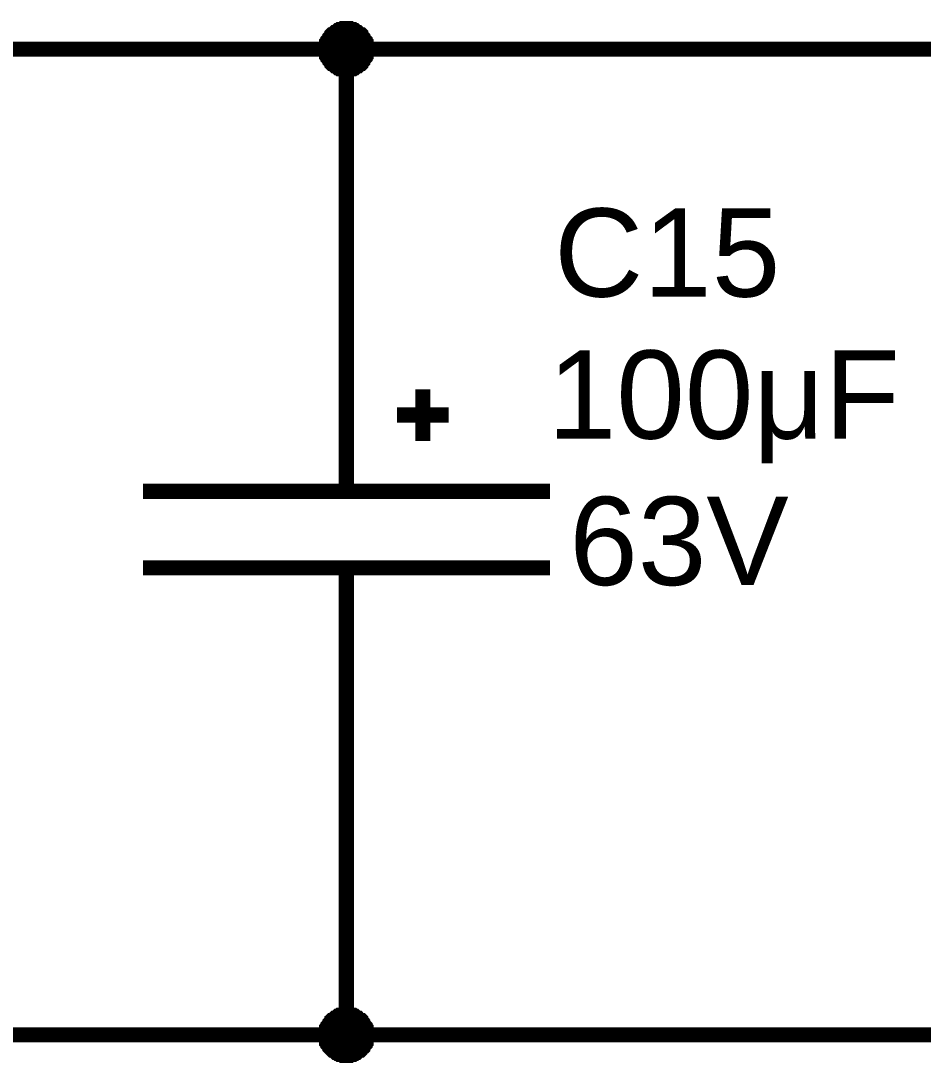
# Model space of a CAD drawing. Header units: millimetres. Extents: x 0 to 594, y 0 to 420.
# Drawn here: x 379.58 to 397.32, y 197.44 to 217.94 of the extents above; entities that cross this region are included whole.
import ezdxf

# ---------------------------------------------------------------- set-up
doc = ezdxf.new("R2010")
doc.units = ezdxf.units.MM
doc.layers.add('Sheet', color=255, linetype='Continuous')
doc.styles.get("Standard").update_dxf_attribs({"font": 'arial.ttf'})

msp = doc.modelspace()

# ---------------------------------------------------------------- linework, layer by layer
at = {"layer": 'Sheet', "color": 0}
for points, const_width in [([(385.473, 217.387), (385.473, 217.409), (385.473, 217.43), (385.473, 217.472), (385.473, 217.493), (385.495, 217.514), (385.495, 217.536), (385.495, 217.557), (385.516, 217.578), (385.516, 217.599), (385.537, 217.62), (385.558, 217.641), (385.558, 217.663), (385.579, 217.684), (385.6, 217.705), (385.6, 217.726), (385.622, 217.747), (385.643, 217.768), (385.664, 217.768), (385.685, 217.79), (385.706, 217.811), (385.727, 217.811), (385.749, 217.832), (385.77, 217.853), (385.791, 217.853), (385.812, 217.874), (385.833, 217.874), (385.854, 217.874), (385.876, 217.895), (385.897, 217.895), (385.939, 217.895), (385.96, 217.895), (385.981, 217.895)], 0.0991), ([(385.473, 217.387), (385.473, 217.409), (385.473, 217.43), (385.473, 217.472), (385.473, 217.493), (385.495, 217.514), (385.495, 217.536), (385.495, 217.557), (385.516, 217.578), (385.516, 217.599), (385.537, 217.62), (385.558, 217.641), (385.558, 217.663), (385.579, 217.684), (385.6, 217.705), (385.6, 217.726), (385.622, 217.747), (385.643, 217.768), (385.664, 217.768), (385.685, 217.79), (385.706, 217.811), (385.727, 217.811), (385.749, 217.832), (385.77, 217.853), (385.791, 217.853), (385.812, 217.874), (385.833, 217.874), (385.854, 217.874), (385.876, 217.895), (385.897, 217.895), (385.939, 217.895), (385.96, 217.895), (385.981, 217.895)], 0.0991), ([(385.473, 217.387), (385.473, 217.409), (385.473, 217.43), (385.473, 217.472), (385.473, 217.493), (385.495, 217.514), (385.495, 217.536), (385.495, 217.557), (385.516, 217.578), (385.516, 217.599), (385.537, 217.62), (385.558, 217.641), (385.558, 217.663), (385.579, 217.684), (385.6, 217.705), (385.6, 217.726), (385.622, 217.747), (385.643, 217.768), (385.664, 217.768), (385.685, 217.79), (385.706, 217.811), (385.727, 217.811), (385.749, 217.832), (385.77, 217.853), (385.791, 217.853), (385.812, 217.874), (385.833, 217.874), (385.854, 217.874), (385.876, 217.895), (385.897, 217.895), (385.939, 217.895), (385.96, 217.895), (385.981, 217.895)], 0.0991), ([(385.473, 217.387), (385.473, 217.409), (385.473, 217.43), (385.473, 217.472), (385.473, 217.493), (385.495, 217.514), (385.495, 217.536), (385.495, 217.557), (385.516, 217.578), (385.516, 217.599), (385.537, 217.62), (385.558, 217.641), (385.558, 217.663), (385.579, 217.684), (385.6, 217.705), (385.6, 217.726), (385.622, 217.747), (385.643, 217.768), (385.664, 217.768), (385.685, 217.79), (385.706, 217.811), (385.727, 217.811), (385.749, 217.832), (385.77, 217.853), (385.791, 217.853), (385.812, 217.874), (385.833, 217.874), (385.854, 217.874), (385.876, 217.895), (385.897, 217.895), (385.939, 217.895), (385.96, 217.895), (385.981, 217.895)], 0.0991), ([(385.473, 217.387), (385.473, 217.409), (385.473, 217.43), (385.473, 217.472), (385.473, 217.493), (385.495, 217.514), (385.495, 217.536), (385.495, 217.557), (385.516, 217.578), (385.516, 217.599), (385.537, 217.62), (385.558, 217.641), (385.558, 217.663), (385.579, 217.684), (385.6, 217.705), (385.6, 217.726), (385.622, 217.747), (385.643, 217.768), (385.664, 217.768), (385.685, 217.79), (385.706, 217.811), (385.727, 217.811), (385.749, 217.832), (385.77, 217.853), (385.791, 217.853), (385.812, 217.874), (385.833, 217.874), (385.854, 217.874), (385.876, 217.895), (385.897, 217.895), (385.939, 217.895), (385.96, 217.895), (385.981, 217.895)], 0.0991), ([(385.473, 217.387), (385.473, 217.409), (385.473, 217.43), (385.473, 217.472), (385.473, 217.493), (385.495, 217.514), (385.495, 217.536), (385.495, 217.557), (385.516, 217.578), (385.516, 217.599), (385.537, 217.62), (385.558, 217.641), (385.558, 217.663), (385.579, 217.684), (385.6, 217.705), (385.6, 217.726), (385.622, 217.747), (385.643, 217.768), (385.664, 217.768), (385.685, 217.79), (385.706, 217.811), (385.727, 217.811), (385.749, 217.832), (385.77, 217.853), (385.791, 217.853), (385.812, 217.874), (385.833, 217.874), (385.854, 217.874), (385.876, 217.895), (385.897, 217.895), (385.939, 217.895), (385.96, 217.895), (385.981, 217.895)], 0.0991), ([(385.473, 217.387), (385.473, 217.409), (385.473, 217.43), (385.473, 217.472), (385.473, 217.493), (385.495, 217.514), (385.495, 217.536), (385.495, 217.557), (385.516, 217.578), (385.516, 217.599), (385.537, 217.62), (385.558, 217.641), (385.558, 217.663), (385.579, 217.684), (385.6, 217.705), (385.6, 217.726), (385.622, 217.747), (385.643, 217.768), (385.664, 217.768), (385.685, 217.79), (385.706, 217.811), (385.727, 217.811), (385.749, 217.832), (385.77, 217.853), (385.791, 217.853), (385.812, 217.874), (385.833, 217.874), (385.854, 217.874), (385.876, 217.895), (385.897, 217.895), (385.939, 217.895), (385.96, 217.895), (385.981, 217.895)], 0.0991), ([(385.473, 217.387), (385.473, 217.409), (385.473, 217.43), (385.473, 217.472), (385.473, 217.493), (385.495, 217.514), (385.495, 217.536), (385.495, 217.557), (385.516, 217.578), (385.516, 217.599), (385.537, 217.62), (385.558, 217.641), (385.558, 217.663), (385.579, 217.684), (385.6, 217.705), (385.6, 217.726), (385.622, 217.747), (385.643, 217.768), (385.664, 217.768), (385.685, 217.79), (385.706, 217.811), (385.727, 217.811), (385.749, 217.832), (385.77, 217.853), (385.791, 217.853), (385.812, 217.874), (385.833, 217.874), (385.854, 217.874), (385.876, 217.895), (385.897, 217.895), (385.939, 217.895), (385.96, 217.895), (385.981, 217.895)], 0.0991), ([(385.981, 217.895), (385.981, 217.895)], 0.0991), ([(385.981, 217.895), (386.003, 217.895), (386.024, 217.895), (386.066, 217.895), (386.087, 217.895), (386.108, 217.874), (386.13, 217.874), (386.151, 217.874), (386.172, 217.853), (386.193, 217.853), (386.214, 217.832), (386.235, 217.811), (386.257, 217.811), (386.278, 217.79), (386.299, 217.768), (386.32, 217.768), (386.341, 217.747), (386.362, 217.726), (386.362, 217.705), (386.384, 217.684), (386.405, 217.663), (386.405, 217.641), (386.426, 217.62), (386.447, 217.599), (386.447, 217.578), (386.468, 217.557), (386.468, 217.536), (386.468, 217.514), (386.489, 217.493), (386.489, 217.472), (386.489, 217.43), (386.489, 217.409), (386.489, 217.387)], 0.0991), ([(385.981, 217.895), (385.981, 217.895)], 0.0991), ([(385.981, 217.895), (386.003, 217.895), (386.024, 217.895), (386.066, 217.895), (386.087, 217.895), (386.108, 217.874), (386.13, 217.874), (386.151, 217.874), (386.172, 217.853), (386.193, 217.853), (386.214, 217.832), (386.235, 217.811), (386.257, 217.811), (386.278, 217.79), (386.299, 217.768), (386.32, 217.768), (386.341, 217.747), (386.362, 217.726), (386.362, 217.705), (386.384, 217.684), (386.405, 217.663), (386.405, 217.641), (386.426, 217.62), (386.447, 217.599), (386.447, 217.578), (386.468, 217.557), (386.468, 217.536), (386.468, 217.514), (386.489, 217.493), (386.489, 217.472), (386.489, 217.43), (386.489, 217.409), (386.489, 217.387)], 0.0991), ([(385.981, 217.895), (385.981, 217.895)], 0.0991), ([(385.981, 217.895), (386.003, 217.895), (386.024, 217.895), (386.066, 217.895), (386.087, 217.895), (386.108, 217.874), (386.13, 217.874), (386.151, 217.874), (386.172, 217.853), (386.193, 217.853), (386.214, 217.832), (386.235, 217.811), (386.257, 217.811), (386.278, 217.79), (386.299, 217.768), (386.32, 217.768), (386.341, 217.747), (386.362, 217.726), (386.362, 217.705), (386.384, 217.684), (386.405, 217.663), (386.405, 217.641), (386.426, 217.62), (386.447, 217.599), (386.447, 217.578), (386.468, 217.557), (386.468, 217.536), (386.468, 217.514), (386.489, 217.493), (386.489, 217.472), (386.489, 217.43), (386.489, 217.409), (386.489, 217.387)], 0.0991), ([(385.981, 217.895), (385.981, 217.895)], 0.0991), ([(385.981, 217.895), (386.003, 217.895), (386.024, 217.895), (386.066, 217.895), (386.087, 217.895), (386.108, 217.874), (386.13, 217.874), (386.151, 217.874), (386.172, 217.853), (386.193, 217.853), (386.214, 217.832), (386.235, 217.811), (386.257, 217.811), (386.278, 217.79), (386.299, 217.768), (386.32, 217.768), (386.341, 217.747), (386.362, 217.726), (386.362, 217.705), (386.384, 217.684), (386.405, 217.663), (386.405, 217.641), (386.426, 217.62), (386.447, 217.599), (386.447, 217.578), (386.468, 217.557), (386.468, 217.536), (386.468, 217.514), (386.489, 217.493), (386.489, 217.472), (386.489, 217.43), (386.489, 217.409), (386.489, 217.387)], 0.0991), ([(385.981, 217.895), (385.981, 217.895)], 0.0991), ([(385.981, 217.895), (386.003, 217.895), (386.024, 217.895), (386.066, 217.895), (386.087, 217.895), (386.108, 217.874), (386.13, 217.874), (386.151, 217.874), (386.172, 217.853), (386.193, 217.853), (386.214, 217.832), (386.235, 217.811), (386.257, 217.811), (386.278, 217.79), (386.299, 217.768), (386.32, 217.768), (386.341, 217.747), (386.362, 217.726), (386.362, 217.705), (386.384, 217.684), (386.405, 217.663), (386.405, 217.641), (386.426, 217.62), (386.447, 217.599), (386.447, 217.578), (386.468, 217.557), (386.468, 217.536), (386.468, 217.514), (386.489, 217.493), (386.489, 217.472), (386.489, 217.43), (386.489, 217.409), (386.489, 217.387)], 0.0991), ([(385.981, 217.895), (385.981, 217.895)], 0.0991), ([(385.981, 217.895), (386.003, 217.895), (386.024, 217.895), (386.066, 217.895), (386.087, 217.895), (386.108, 217.874), (386.13, 217.874), (386.151, 217.874), (386.172, 217.853), (386.193, 217.853), (386.214, 217.832), (386.235, 217.811), (386.257, 217.811), (386.278, 217.79), (386.299, 217.768), (386.32, 217.768), (386.341, 217.747), (386.362, 217.726), (386.362, 217.705), (386.384, 217.684), (386.405, 217.663), (386.405, 217.641), (386.426, 217.62), (386.447, 217.599), (386.447, 217.578), (386.468, 217.557), (386.468, 217.536), (386.468, 217.514), (386.489, 217.493), (386.489, 217.472), (386.489, 217.43), (386.489, 217.409), (386.489, 217.387)], 0.0991), ([(385.981, 217.895), (385.981, 217.895)], 0.0991), ([(385.981, 217.895), (386.003, 217.895), (386.024, 217.895), (386.066, 217.895), (386.087, 217.895), (386.108, 217.874), (386.13, 217.874), (386.151, 217.874), (386.172, 217.853), (386.193, 217.853), (386.214, 217.832), (386.235, 217.811), (386.257, 217.811), (386.278, 217.79), (386.299, 217.768), (386.32, 217.768), (386.341, 217.747), (386.362, 217.726), (386.362, 217.705), (386.384, 217.684), (386.405, 217.663), (386.405, 217.641), (386.426, 217.62), (386.447, 217.599), (386.447, 217.578), (386.468, 217.557), (386.468, 217.536), (386.468, 217.514), (386.489, 217.493), (386.489, 217.472), (386.489, 217.43), (386.489, 217.409), (386.489, 217.387)], 0.0991), ([(385.981, 217.895), (385.981, 217.895)], 0.0991), ([(385.981, 217.895), (386.003, 217.895), (386.024, 217.895), (386.066, 217.895), (386.087, 217.895), (386.108, 217.874), (386.13, 217.874), (386.151, 217.874), (386.172, 217.853), (386.193, 217.853), (386.214, 217.832), (386.235, 217.811), (386.257, 217.811), (386.278, 217.79), (386.299, 217.768), (386.32, 217.768), (386.341, 217.747), (386.362, 217.726), (386.362, 217.705), (386.384, 217.684), (386.405, 217.663), (386.405, 217.641), (386.426, 217.62), (386.447, 217.599), (386.447, 217.578), (386.468, 217.557), (386.468, 217.536), (386.468, 217.514), (386.489, 217.493), (386.489, 217.472), (386.489, 217.43), (386.489, 217.409), (386.489, 217.387)], 0.0991), ([(366.974, 217.387), (385.981, 217.387), (404.988, 217.387)], 0.3), ([(385.981, 216.879), (385.96, 216.879), (385.939, 216.879), (385.897, 216.879), (385.876, 216.879), (385.854, 216.901), (385.833, 216.901), (385.812, 216.901), (385.791, 216.922), (385.77, 216.922), (385.749, 216.943), (385.727, 216.964), (385.706, 216.964), (385.685, 216.985), (385.664, 217.006), (385.643, 217.006), (385.622, 217.028), (385.6, 217.049), (385.6, 217.07), (385.579, 217.091), (385.558, 217.112), (385.558, 217.133), (385.537, 217.155), (385.516, 217.176), (385.516, 217.197), (385.495, 217.218), (385.495, 217.239), (385.495, 217.26), (385.473, 217.282), (385.473, 217.303), (385.473, 217.345), (385.473, 217.366), (385.473, 217.387)], 0.0991), ([(385.473, 217.387), (385.473, 217.387)], 0.0991), ([(385.981, 216.879), (385.96, 216.879), (385.939, 216.879), (385.897, 216.879), (385.876, 216.879), (385.854, 216.901), (385.833, 216.901), (385.812, 216.901), (385.791, 216.922), (385.77, 216.922), (385.749, 216.943), (385.727, 216.964), (385.706, 216.964), (385.685, 216.985), (385.664, 217.006), (385.643, 217.006), (385.622, 217.028), (385.6, 217.049), (385.6, 217.07), (385.579, 217.091), (385.558, 217.112), (385.558, 217.133), (385.537, 217.155), (385.516, 217.176), (385.516, 217.197), (385.495, 217.218), (385.495, 217.239), (385.495, 217.26), (385.473, 217.282), (385.473, 217.303), (385.473, 217.345), (385.473, 217.366), (385.473, 217.387)], 0.0991), ([(385.473, 217.387), (385.473, 217.387)], 0.0991), ([(385.981, 216.879), (385.96, 216.879), (385.939, 216.879), (385.897, 216.879), (385.876, 216.879), (385.854, 216.901), (385.833, 216.901), (385.812, 216.901), (385.791, 216.922), (385.77, 216.922), (385.749, 216.943), (385.727, 216.964), (385.706, 216.964), (385.685, 216.985), (385.664, 217.006), (385.643, 217.006), (385.622, 217.028), (385.6, 217.049), (385.6, 217.07), (385.579, 217.091), (385.558, 217.112), (385.558, 217.133), (385.537, 217.155), (385.516, 217.176), (385.516, 217.197), (385.495, 217.218), (385.495, 217.239), (385.495, 217.26), (385.473, 217.282), (385.473, 217.303), (385.473, 217.345), (385.473, 217.366), (385.473, 217.387)], 0.0991), ([(385.473, 217.387), (385.473, 217.387)], 0.0991), ([(385.981, 216.879), (385.96, 216.879), (385.939, 216.879), (385.897, 216.879), (385.876, 216.879), (385.854, 216.901), (385.833, 216.901), (385.812, 216.901), (385.791, 216.922), (385.77, 216.922), (385.749, 216.943), (385.727, 216.964), (385.706, 216.964), (385.685, 216.985), (385.664, 217.006), (385.643, 217.006), (385.622, 217.028), (385.6, 217.049), (385.6, 217.07), (385.579, 217.091), (385.558, 217.112), (385.558, 217.133), (385.537, 217.155), (385.516, 217.176), (385.516, 217.197), (385.495, 217.218), (385.495, 217.239), (385.495, 217.26), (385.473, 217.282), (385.473, 217.303), (385.473, 217.345), (385.473, 217.366), (385.473, 217.387)], 0.0991), ([(385.473, 217.387), (385.473, 217.387)], 0.0991), ([(385.981, 216.879), (385.96, 216.879), (385.939, 216.879), (385.897, 216.879), (385.876, 216.879), (385.854, 216.901), (385.833, 216.901), (385.812, 216.901), (385.791, 216.922), (385.77, 216.922), (385.749, 216.943), (385.727, 216.964), (385.706, 216.964), (385.685, 216.985), (385.664, 217.006), (385.643, 217.006), (385.622, 217.028), (385.6, 217.049), (385.6, 217.07), (385.579, 217.091), (385.558, 217.112), (385.558, 217.133), (385.537, 217.155), (385.516, 217.176), (385.516, 217.197), (385.495, 217.218), (385.495, 217.239), (385.495, 217.26), (385.473, 217.282), (385.473, 217.303), (385.473, 217.345), (385.473, 217.366), (385.473, 217.387)], 0.0991), ([(385.473, 217.387), (385.473, 217.387)], 0.0991), ([(385.981, 216.879), (385.96, 216.879), (385.939, 216.879), (385.897, 216.879), (385.876, 216.879), (385.854, 216.901), (385.833, 216.901), (385.812, 216.901), (385.791, 216.922), (385.77, 216.922), (385.749, 216.943), (385.727, 216.964), (385.706, 216.964), (385.685, 216.985), (385.664, 217.006), (385.643, 217.006), (385.622, 217.028), (385.6, 217.049), (385.6, 217.07), (385.579, 217.091), (385.558, 217.112), (385.558, 217.133), (385.537, 217.155), (385.516, 217.176), (385.516, 217.197), (385.495, 217.218), (385.495, 217.239), (385.495, 217.26), (385.473, 217.282), (385.473, 217.303), (385.473, 217.345), (385.473, 217.366), (385.473, 217.387)], 0.0991), ([(385.473, 217.387), (385.473, 217.387)], 0.0991), ([(385.981, 216.879), (385.96, 216.879), (385.939, 216.879), (385.897, 216.879), (385.876, 216.879), (385.854, 216.901), (385.833, 216.901), (385.812, 216.901), (385.791, 216.922), (385.77, 216.922), (385.749, 216.943), (385.727, 216.964), (385.706, 216.964), (385.685, 216.985), (385.664, 217.006), (385.643, 217.006), (385.622, 217.028), (385.6, 217.049), (385.6, 217.07), (385.579, 217.091), (385.558, 217.112), (385.558, 217.133), (385.537, 217.155), (385.516, 217.176), (385.516, 217.197), (385.495, 217.218), (385.495, 217.239), (385.495, 217.26), (385.473, 217.282), (385.473, 217.303), (385.473, 217.345), (385.473, 217.366), (385.473, 217.387)], 0.0991), ([(385.473, 217.387), (385.473, 217.387)], 0.0991), ([(385.981, 216.879), (385.96, 216.879), (385.939, 216.879), (385.897, 216.879), (385.876, 216.879), (385.854, 216.901), (385.833, 216.901), (385.812, 216.901), (385.791, 216.922), (385.77, 216.922), (385.749, 216.943), (385.727, 216.964), (385.706, 216.964), (385.685, 216.985), (385.664, 217.006), (385.643, 217.006), (385.622, 217.028), (385.6, 217.049), (385.6, 217.07), (385.579, 217.091), (385.558, 217.112), (385.558, 217.133), (385.537, 217.155), (385.516, 217.176), (385.516, 217.197), (385.495, 217.218), (385.495, 217.239), (385.495, 217.26), (385.473, 217.282), (385.473, 217.303), (385.473, 217.345), (385.473, 217.366), (385.473, 217.387)], 0.0991), ([(385.473, 217.387), (385.473, 217.387)], 0.0991), ([(385.981, 217.387), (385.981, 211.693)], 0.3), ([(386.489, 217.387), (386.489, 217.366), (386.489, 217.345), (386.489, 217.303), (386.489, 217.282), (386.468, 217.26), (386.468, 217.239), (386.468, 217.218), (386.447, 217.197), (386.447, 217.176), (386.426, 217.155), (386.405, 217.133), (386.405, 217.112), (386.384, 217.091), (386.362, 217.07), (386.362, 217.049), (386.341, 217.028), (386.32, 217.006), (386.299, 217.006), (386.278, 216.985), (386.257, 216.964), (386.235, 216.964), (386.214, 216.943), (386.193, 216.922), (386.172, 216.922), (386.151, 216.901), (386.13, 216.901), (386.108, 216.901), (386.087, 216.879), (386.066, 216.879), (386.024, 216.879), (386.003, 216.879), (385.981, 216.879)], 0.0991), ([(386.489, 217.387), (386.489, 217.366), (386.489, 217.345), (386.489, 217.303), (386.489, 217.282), (386.468, 217.26), (386.468, 217.239), (386.468, 217.218), (386.447, 217.197), (386.447, 217.176), (386.426, 217.155), (386.405, 217.133), (386.405, 217.112), (386.384, 217.091), (386.362, 217.07), (386.362, 217.049), (386.341, 217.028), (386.32, 217.006), (386.299, 217.006), (386.278, 216.985), (386.257, 216.964), (386.235, 216.964), (386.214, 216.943), (386.193, 216.922), (386.172, 216.922), (386.151, 216.901), (386.13, 216.901), (386.108, 216.901), (386.087, 216.879), (386.066, 216.879), (386.024, 216.879), (386.003, 216.879), (385.981, 216.879)], 0.0991), ([(386.489, 217.387), (386.489, 217.366), (386.489, 217.345), (386.489, 217.303), (386.489, 217.282), (386.468, 217.26), (386.468, 217.239), (386.468, 217.218), (386.447, 217.197), (386.447, 217.176), (386.426, 217.155), (386.405, 217.133), (386.405, 217.112), (386.384, 217.091), (386.362, 217.07), (386.362, 217.049), (386.341, 217.028), (386.32, 217.006), (386.299, 217.006), (386.278, 216.985), (386.257, 216.964), (386.235, 216.964), (386.214, 216.943), (386.193, 216.922), (386.172, 216.922), (386.151, 216.901), (386.13, 216.901), (386.108, 216.901), (386.087, 216.879), (386.066, 216.879), (386.024, 216.879), (386.003, 216.879), (385.981, 216.879)], 0.0991), ([(386.489, 217.387), (386.489, 217.366), (386.489, 217.345), (386.489, 217.303), (386.489, 217.282), (386.468, 217.26), (386.468, 217.239), (386.468, 217.218), (386.447, 217.197), (386.447, 217.176), (386.426, 217.155), (386.405, 217.133), (386.405, 217.112), (386.384, 217.091), (386.362, 217.07), (386.362, 217.049), (386.341, 217.028), (386.32, 217.006), (386.299, 217.006), (386.278, 216.985), (386.257, 216.964), (386.235, 216.964), (386.214, 216.943), (386.193, 216.922), (386.172, 216.922), (386.151, 216.901), (386.13, 216.901), (386.108, 216.901), (386.087, 216.879), (386.066, 216.879), (386.024, 216.879), (386.003, 216.879), (385.981, 216.879)], 0.0991), ([(386.489, 217.387), (386.489, 217.366), (386.489, 217.345), (386.489, 217.303), (386.489, 217.282), (386.468, 217.26), (386.468, 217.239), (386.468, 217.218), (386.447, 217.197), (386.447, 217.176), (386.426, 217.155), (386.405, 217.133), (386.405, 217.112), (386.384, 217.091), (386.362, 217.07), (386.362, 217.049), (386.341, 217.028), (386.32, 217.006), (386.299, 217.006), (386.278, 216.985), (386.257, 216.964), (386.235, 216.964), (386.214, 216.943), (386.193, 216.922), (386.172, 216.922), (386.151, 216.901), (386.13, 216.901), (386.108, 216.901), (386.087, 216.879), (386.066, 216.879), (386.024, 216.879), (386.003, 216.879), (385.981, 216.879)], 0.0991), ([(386.489, 217.387), (386.489, 217.366), (386.489, 217.345), (386.489, 217.303), (386.489, 217.282), (386.468, 217.26), (386.468, 217.239), (386.468, 217.218), (386.447, 217.197), (386.447, 217.176), (386.426, 217.155), (386.405, 217.133), (386.405, 217.112), (386.384, 217.091), (386.362, 217.07), (386.362, 217.049), (386.341, 217.028), (386.32, 217.006), (386.299, 217.006), (386.278, 216.985), (386.257, 216.964), (386.235, 216.964), (386.214, 216.943), (386.193, 216.922), (386.172, 216.922), (386.151, 216.901), (386.13, 216.901), (386.108, 216.901), (386.087, 216.879), (386.066, 216.879), (386.024, 216.879), (386.003, 216.879), (385.981, 216.879)], 0.0991), ([(386.489, 217.387), (386.489, 217.366), (386.489, 217.345), (386.489, 217.303), (386.489, 217.282), (386.468, 217.26), (386.468, 217.239), (386.468, 217.218), (386.447, 217.197), (386.447, 217.176), (386.426, 217.155), (386.405, 217.133), (386.405, 217.112), (386.384, 217.091), (386.362, 217.07), (386.362, 217.049), (386.341, 217.028), (386.32, 217.006), (386.299, 217.006), (386.278, 216.985), (386.257, 216.964), (386.235, 216.964), (386.214, 216.943), (386.193, 216.922), (386.172, 216.922), (386.151, 216.901), (386.13, 216.901), (386.108, 216.901), (386.087, 216.879), (386.066, 216.879), (386.024, 216.879), (386.003, 216.879), (385.981, 216.879)], 0.0991), ([(386.489, 217.387), (386.489, 217.366), (386.489, 217.345), (386.489, 217.303), (386.489, 217.282), (386.468, 217.26), (386.468, 217.239), (386.468, 217.218), (386.447, 217.197), (386.447, 217.176), (386.426, 217.155), (386.405, 217.133), (386.405, 217.112), (386.384, 217.091), (386.362, 217.07), (386.362, 217.049), (386.341, 217.028), (386.32, 217.006), (386.299, 217.006), (386.278, 216.985), (386.257, 216.964), (386.235, 216.964), (386.214, 216.943), (386.193, 216.922), (386.172, 216.922), (386.151, 216.901), (386.13, 216.901), (386.108, 216.901), (386.087, 216.879), (386.066, 216.879), (386.024, 216.879), (386.003, 216.879), (385.981, 216.879)], 0.0991), ([(386.489, 217.387), (386.489, 217.387), (386.489, 217.387), (386.489, 217.387), (386.489, 217.387), (386.489, 217.387), (386.489, 217.387), (386.489, 217.387), (386.489, 217.387), (386.489, 217.387), (386.489, 217.387), (386.489, 217.387), (386.489, 217.387), (386.489, 217.387), (386.489, 217.387), (386.489, 217.387), (386.489, 217.387), (386.489, 217.387), (386.489, 217.387), (386.489, 217.387), (386.489, 217.387), (386.489, 217.387), (386.489, 217.387), (386.489, 217.387), (386.489, 217.387), (386.489, 217.387), (386.489, 217.387), (386.489, 217.387), (386.489, 217.387), (386.489, 217.387), (386.489, 217.387), (386.489, 217.387), (386.489, 217.387)], 0.0991), ([(386.489, 217.387), (386.489, 217.387)], 0.0991), ([(386.489, 217.387), (386.489, 217.387), (386.489, 217.387), (386.489, 217.387), (386.489, 217.387), (386.489, 217.387), (386.489, 217.387), (386.489, 217.387), (386.489, 217.387), (386.489, 217.387), (386.489, 217.387), (386.489, 217.387), (386.489, 217.387), (386.489, 217.387), (386.489, 217.387), (386.489, 217.387), (386.489, 217.387), (386.489, 217.387), (386.489, 217.387), (386.489, 217.387), (386.489, 217.387), (386.489, 217.387), (386.489, 217.387), (386.489, 217.387), (386.489, 217.387), (386.489, 217.387), (386.489, 217.387), (386.489, 217.387), (386.489, 217.387), (386.489, 217.387), (386.489, 217.387), (386.489, 217.387), (386.489, 217.387)], 0.0991), ([(386.489, 217.387), (386.489, 217.387)], 0.0991), ([(386.489, 217.387), (386.489, 217.387), (386.489, 217.387), (386.489, 217.387), (386.489, 217.387), (386.489, 217.387), (386.489, 217.387), (386.489, 217.387), (386.489, 217.387), (386.489, 217.387), (386.489, 217.387), (386.489, 217.387), (386.489, 217.387), (386.489, 217.387), (386.489, 217.387), (386.489, 217.387), (386.489, 217.387), (386.489, 217.387), (386.489, 217.387), (386.489, 217.387), (386.489, 217.387), (386.489, 217.387), (386.489, 217.387), (386.489, 217.387), (386.489, 217.387), (386.489, 217.387), (386.489, 217.387), (386.489, 217.387), (386.489, 217.387), (386.489, 217.387), (386.489, 217.387), (386.489, 217.387), (386.489, 217.387)], 0.0991), ([(386.489, 217.387), (386.489, 217.387)], 0.0991), ([(386.489, 217.387), (386.489, 217.387), (386.489, 217.387), (386.489, 217.387), (386.489, 217.387), (386.489, 217.387), (386.489, 217.387), (386.489, 217.387), (386.489, 217.387), (386.489, 217.387), (386.489, 217.387), (386.489, 217.387), (386.489, 217.387), (386.489, 217.387), (386.489, 217.387), (386.489, 217.387), (386.489, 217.387), (386.489, 217.387), (386.489, 217.387), (386.489, 217.387), (386.489, 217.387), (386.489, 217.387), (386.489, 217.387), (386.489, 217.387), (386.489, 217.387), (386.489, 217.387), (386.489, 217.387), (386.489, 217.387), (386.489, 217.387), (386.489, 217.387), (386.489, 217.387), (386.489, 217.387), (386.489, 217.387)], 0.0991), ([(386.489, 217.387), (386.489, 217.387)], 0.0991), ([(386.489, 217.387), (386.489, 217.387), (386.489, 217.387), (386.489, 217.387), (386.489, 217.387), (386.489, 217.387), (386.489, 217.387), (386.489, 217.387), (386.489, 217.387), (386.489, 217.387), (386.489, 217.387), (386.489, 217.387), (386.489, 217.387), (386.489, 217.387), (386.489, 217.387), (386.489, 217.387), (386.489, 217.387), (386.489, 217.387), (386.489, 217.387), (386.489, 217.387), (386.489, 217.387), (386.489, 217.387), (386.489, 217.387), (386.489, 217.387), (386.489, 217.387), (386.489, 217.387), (386.489, 217.387), (386.489, 217.387), (386.489, 217.387), (386.489, 217.387), (386.489, 217.387), (386.489, 217.387), (386.489, 217.387)], 0.0991), ([(386.489, 217.387), (386.489, 217.387)], 0.0991), ([(386.489, 217.387), (386.489, 217.387), (386.489, 217.387), (386.489, 217.387), (386.489, 217.387), (386.489, 217.387), (386.489, 217.387), (386.489, 217.387), (386.489, 217.387), (386.489, 217.387), (386.489, 217.387), (386.489, 217.387), (386.489, 217.387), (386.489, 217.387), (386.489, 217.387), (386.489, 217.387), (386.489, 217.387), (386.489, 217.387), (386.489, 217.387), (386.489, 217.387), (386.489, 217.387), (386.489, 217.387), (386.489, 217.387), (386.489, 217.387), (386.489, 217.387), (386.489, 217.387), (386.489, 217.387), (386.489, 217.387), (386.489, 217.387), (386.489, 217.387), (386.489, 217.387), (386.489, 217.387), (386.489, 217.387)], 0.0991), ([(386.489, 217.387), (386.489, 217.387)], 0.0991), ([(386.489, 217.387), (386.489, 217.387), (386.489, 217.387), (386.489, 217.387), (386.489, 217.387), (386.489, 217.387), (386.489, 217.387), (386.489, 217.387), (386.489, 217.387), (386.489, 217.387), (386.489, 217.387), (386.489, 217.387), (386.489, 217.387), (386.489, 217.387), (386.489, 217.387), (386.489, 217.387), (386.489, 217.387), (386.489, 217.387), (386.489, 217.387), (386.489, 217.387), (386.489, 217.387), (386.489, 217.387), (386.489, 217.387), (386.489, 217.387), (386.489, 217.387), (386.489, 217.387), (386.489, 217.387), (386.489, 217.387), (386.489, 217.387), (386.489, 217.387), (386.489, 217.387), (386.489, 217.387), (386.489, 217.387)], 0.0991), ([(386.489, 217.387), (386.489, 217.387)], 0.0991), ([(386.489, 217.387), (386.489, 217.387), (386.489, 217.387), (386.489, 217.387), (386.489, 217.387), (386.489, 217.387), (386.489, 217.387), (386.489, 217.387), (386.489, 217.387), (386.489, 217.387), (386.489, 217.387), (386.489, 217.387), (386.489, 217.387), (386.489, 217.387), (386.489, 217.387), (386.489, 217.387), (386.489, 217.387), (386.489, 217.387), (386.489, 217.387), (386.489, 217.387), (386.489, 217.387), (386.489, 217.387), (386.489, 217.387), (386.489, 217.387), (386.489, 217.387), (386.489, 217.387), (386.489, 217.387), (386.489, 217.387), (386.489, 217.387), (386.489, 217.387), (386.489, 217.387), (386.489, 217.387), (386.489, 217.387)], 0.0991), ([(386.489, 217.387), (386.489, 217.387)], 0.0991), ([(385.981, 208.688), (385.981, 211.693)], 0.3), ([(387.484, 210.699), (387.484, 209.682)], 0.3), ([(387.992, 210.191), (386.976, 210.191)], 0.3), ([(381.981, 208.688), (385.981, 208.688)], 0.3), ([(385.981, 208.688), (389.982, 208.688)], 0.3), ([(381.981, 207.185), (385.981, 207.185)], 0.3), ([(385.981, 207.185), (389.982, 207.185)], 0.3), ([(385.981, 207.185), (385.981, 204.2)], 0.3), ([(366.974, 204.2), (366.974, 197.998), (385.981, 197.998), (404.988, 197.998), (404.988, 204.2)], 0.3), ([(385.981, 204.2), (385.981, 197.998)], 0.3), ([(385.473, 197.998), (385.473, 198.019), (385.473, 198.041), (385.473, 198.083), (385.473, 198.104), (385.495, 198.125), (385.495, 198.146), (385.495, 198.168), (385.516, 198.189), (385.516, 198.21), (385.537, 198.231), (385.558, 198.252), (385.558, 198.273), (385.579, 198.295), (385.6, 198.316), (385.6, 198.337), (385.622, 198.358), (385.643, 198.379), (385.664, 198.379), (385.685, 198.4), (385.706, 198.422), (385.727, 198.422), (385.749, 198.443), (385.77, 198.464), (385.791, 198.464), (385.812, 198.485), (385.833, 198.485), (385.854, 198.485), (385.876, 198.506), (385.897, 198.506), (385.939, 198.506), (385.96, 198.506), (385.981, 198.506)], 0.0991), ([(385.473, 197.998), (385.473, 198.019), (385.473, 198.041), (385.473, 198.083), (385.473, 198.104), (385.495, 198.125), (385.495, 198.146), (385.495, 198.168), (385.516, 198.189), (385.516, 198.21), (385.537, 198.231), (385.558, 198.252), (385.558, 198.273), (385.579, 198.295), (385.6, 198.316), (385.6, 198.337), (385.622, 198.358), (385.643, 198.379), (385.664, 198.379), (385.685, 198.4), (385.706, 198.422), (385.727, 198.422), (385.749, 198.443), (385.77, 198.464), (385.791, 198.464), (385.812, 198.485), (385.833, 198.485), (385.854, 198.485), (385.876, 198.506), (385.897, 198.506), (385.939, 198.506), (385.96, 198.506), (385.981, 198.506)], 0.0991), ([(385.473, 197.998), (385.473, 198.019), (385.473, 198.041), (385.473, 198.083), (385.473, 198.104), (385.495, 198.125), (385.495, 198.146), (385.495, 198.168), (385.516, 198.189), (385.516, 198.21), (385.537, 198.231), (385.558, 198.252), (385.558, 198.273), (385.579, 198.295), (385.6, 198.316), (385.6, 198.337), (385.622, 198.358), (385.643, 198.379), (385.664, 198.379), (385.685, 198.4), (385.706, 198.422), (385.727, 198.422), (385.749, 198.443), (385.77, 198.464), (385.791, 198.464), (385.812, 198.485), (385.833, 198.485), (385.854, 198.485), (385.876, 198.506), (385.897, 198.506), (385.939, 198.506), (385.96, 198.506), (385.981, 198.506)], 0.0991), ([(385.473, 197.998), (385.473, 198.019), (385.473, 198.041), (385.473, 198.083), (385.473, 198.104), (385.495, 198.125), (385.495, 198.146), (385.495, 198.168), (385.516, 198.189), (385.516, 198.21), (385.537, 198.231), (385.558, 198.252), (385.558, 198.273), (385.579, 198.295), (385.6, 198.316), (385.6, 198.337), (385.622, 198.358), (385.643, 198.379), (385.664, 198.379), (385.685, 198.4), (385.706, 198.422), (385.727, 198.422), (385.749, 198.443), (385.77, 198.464), (385.791, 198.464), (385.812, 198.485), (385.833, 198.485), (385.854, 198.485), (385.876, 198.506), (385.897, 198.506), (385.939, 198.506), (385.96, 198.506), (385.981, 198.506)], 0.0991), ([(385.473, 197.998), (385.473, 198.019), (385.473, 198.041), (385.473, 198.083), (385.473, 198.104), (385.495, 198.125), (385.495, 198.146), (385.495, 198.168), (385.516, 198.189), (385.516, 198.21), (385.537, 198.231), (385.558, 198.252), (385.558, 198.273), (385.579, 198.295), (385.6, 198.316), (385.6, 198.337), (385.622, 198.358), (385.643, 198.379), (385.664, 198.379), (385.685, 198.4), (385.706, 198.422), (385.727, 198.422), (385.749, 198.443), (385.77, 198.464), (385.791, 198.464), (385.812, 198.485), (385.833, 198.485), (385.854, 198.485), (385.876, 198.506), (385.897, 198.506), (385.939, 198.506), (385.96, 198.506), (385.981, 198.506)], 0.0991), ([(385.473, 197.998), (385.473, 198.019), (385.473, 198.041), (385.473, 198.083), (385.473, 198.104), (385.495, 198.125), (385.495, 198.146), (385.495, 198.168), (385.516, 198.189), (385.516, 198.21), (385.537, 198.231), (385.558, 198.252), (385.558, 198.273), (385.579, 198.295), (385.6, 198.316), (385.6, 198.337), (385.622, 198.358), (385.643, 198.379), (385.664, 198.379), (385.685, 198.4), (385.706, 198.422), (385.727, 198.422), (385.749, 198.443), (385.77, 198.464), (385.791, 198.464), (385.812, 198.485), (385.833, 198.485), (385.854, 198.485), (385.876, 198.506), (385.897, 198.506), (385.939, 198.506), (385.96, 198.506), (385.981, 198.506)], 0.0991), ([(385.473, 197.998), (385.473, 198.019), (385.473, 198.041), (385.473, 198.083), (385.473, 198.104), (385.495, 198.125), (385.495, 198.146), (385.495, 198.168), (385.516, 198.189), (385.516, 198.21), (385.537, 198.231), (385.558, 198.252), (385.558, 198.273), (385.579, 198.295), (385.6, 198.316), (385.6, 198.337), (385.622, 198.358), (385.643, 198.379), (385.664, 198.379), (385.685, 198.4), (385.706, 198.422), (385.727, 198.422), (385.749, 198.443), (385.77, 198.464), (385.791, 198.464), (385.812, 198.485), (385.833, 198.485), (385.854, 198.485), (385.876, 198.506), (385.897, 198.506), (385.939, 198.506), (385.96, 198.506), (385.981, 198.506)], 0.0991), ([(385.473, 197.998), (385.473, 198.019), (385.473, 198.041), (385.473, 198.083), (385.473, 198.104), (385.495, 198.125), (385.495, 198.146), (385.495, 198.168), (385.516, 198.189), (385.516, 198.21), (385.537, 198.231), (385.558, 198.252), (385.558, 198.273), (385.579, 198.295), (385.6, 198.316), (385.6, 198.337), (385.622, 198.358), (385.643, 198.379), (385.664, 198.379), (385.685, 198.4), (385.706, 198.422), (385.727, 198.422), (385.749, 198.443), (385.77, 198.464), (385.791, 198.464), (385.812, 198.485), (385.833, 198.485), (385.854, 198.485), (385.876, 198.506), (385.897, 198.506), (385.939, 198.506), (385.96, 198.506), (385.981, 198.506)], 0.0991), ([(385.981, 198.506), (385.981, 198.506)], 0.0991), ([(385.981, 198.506), (386.003, 198.506), (386.024, 198.506), (386.066, 198.506), (386.087, 198.506), (386.108, 198.485), (386.13, 198.485), (386.151, 198.485), (386.172, 198.464), (386.193, 198.464), (386.214, 198.443), (386.235, 198.422), (386.257, 198.422), (386.278, 198.4), (386.299, 198.379), (386.32, 198.379), (386.341, 198.358), (386.362, 198.337), (386.362, 198.316), (386.384, 198.295), (386.405, 198.273), (386.405, 198.252), (386.426, 198.231), (386.447, 198.21), (386.447, 198.189), (386.468, 198.168), (386.468, 198.146), (386.468, 198.125), (386.489, 198.104), (386.489, 198.083), (386.489, 198.041), (386.489, 198.019), (386.489, 197.998)], 0.0991), ([(385.981, 198.506), (385.981, 198.506)], 0.0991), ([(385.981, 198.506), (386.003, 198.506), (386.024, 198.506), (386.066, 198.506), (386.087, 198.506), (386.108, 198.485), (386.13, 198.485), (386.151, 198.485), (386.172, 198.464), (386.193, 198.464), (386.214, 198.443), (386.235, 198.422), (386.257, 198.422), (386.278, 198.4), (386.299, 198.379), (386.32, 198.379), (386.341, 198.358), (386.362, 198.337), (386.362, 198.316), (386.384, 198.295), (386.405, 198.273), (386.405, 198.252), (386.426, 198.231), (386.447, 198.21), (386.447, 198.189), (386.468, 198.168), (386.468, 198.146), (386.468, 198.125), (386.489, 198.104), (386.489, 198.083), (386.489, 198.041), (386.489, 198.019), (386.489, 197.998)], 0.0991), ([(385.981, 198.506), (385.981, 198.506)], 0.0991), ([(385.981, 198.506), (386.003, 198.506), (386.024, 198.506), (386.066, 198.506), (386.087, 198.506), (386.108, 198.485), (386.13, 198.485), (386.151, 198.485), (386.172, 198.464), (386.193, 198.464), (386.214, 198.443), (386.235, 198.422), (386.257, 198.422), (386.278, 198.4), (386.299, 198.379), (386.32, 198.379), (386.341, 198.358), (386.362, 198.337), (386.362, 198.316), (386.384, 198.295), (386.405, 198.273), (386.405, 198.252), (386.426, 198.231), (386.447, 198.21), (386.447, 198.189), (386.468, 198.168), (386.468, 198.146), (386.468, 198.125), (386.489, 198.104), (386.489, 198.083), (386.489, 198.041), (386.489, 198.019), (386.489, 197.998)], 0.0991), ([(385.981, 198.506), (385.981, 198.506)], 0.0991), ([(385.981, 198.506), (386.003, 198.506), (386.024, 198.506), (386.066, 198.506), (386.087, 198.506), (386.108, 198.485), (386.13, 198.485), (386.151, 198.485), (386.172, 198.464), (386.193, 198.464), (386.214, 198.443), (386.235, 198.422), (386.257, 198.422), (386.278, 198.4), (386.299, 198.379), (386.32, 198.379), (386.341, 198.358), (386.362, 198.337), (386.362, 198.316), (386.384, 198.295), (386.405, 198.273), (386.405, 198.252), (386.426, 198.231), (386.447, 198.21), (386.447, 198.189), (386.468, 198.168), (386.468, 198.146), (386.468, 198.125), (386.489, 198.104), (386.489, 198.083), (386.489, 198.041), (386.489, 198.019), (386.489, 197.998)], 0.0991), ([(385.981, 198.506), (385.981, 198.506)], 0.0991), ([(385.981, 198.506), (386.003, 198.506), (386.024, 198.506), (386.066, 198.506), (386.087, 198.506), (386.108, 198.485), (386.13, 198.485), (386.151, 198.485), (386.172, 198.464), (386.193, 198.464), (386.214, 198.443), (386.235, 198.422), (386.257, 198.422), (386.278, 198.4), (386.299, 198.379), (386.32, 198.379), (386.341, 198.358), (386.362, 198.337), (386.362, 198.316), (386.384, 198.295), (386.405, 198.273), (386.405, 198.252), (386.426, 198.231), (386.447, 198.21), (386.447, 198.189), (386.468, 198.168), (386.468, 198.146), (386.468, 198.125), (386.489, 198.104), (386.489, 198.083), (386.489, 198.041), (386.489, 198.019), (386.489, 197.998)], 0.0991), ([(385.981, 198.506), (385.981, 198.506)], 0.0991), ([(385.981, 198.506), (386.003, 198.506), (386.024, 198.506), (386.066, 198.506), (386.087, 198.506), (386.108, 198.485), (386.13, 198.485), (386.151, 198.485), (386.172, 198.464), (386.193, 198.464), (386.214, 198.443), (386.235, 198.422), (386.257, 198.422), (386.278, 198.4), (386.299, 198.379), (386.32, 198.379), (386.341, 198.358), (386.362, 198.337), (386.362, 198.316), (386.384, 198.295), (386.405, 198.273), (386.405, 198.252), (386.426, 198.231), (386.447, 198.21), (386.447, 198.189), (386.468, 198.168), (386.468, 198.146), (386.468, 198.125), (386.489, 198.104), (386.489, 198.083), (386.489, 198.041), (386.489, 198.019), (386.489, 197.998)], 0.0991), ([(385.981, 198.506), (385.981, 198.506)], 0.0991), ([(385.981, 198.506), (386.003, 198.506), (386.024, 198.506), (386.066, 198.506), (386.087, 198.506), (386.108, 198.485), (386.13, 198.485), (386.151, 198.485), (386.172, 198.464), (386.193, 198.464), (386.214, 198.443), (386.235, 198.422), (386.257, 198.422), (386.278, 198.4), (386.299, 198.379), (386.32, 198.379), (386.341, 198.358), (386.362, 198.337), (386.362, 198.316), (386.384, 198.295), (386.405, 198.273), (386.405, 198.252), (386.426, 198.231), (386.447, 198.21), (386.447, 198.189), (386.468, 198.168), (386.468, 198.146), (386.468, 198.125), (386.489, 198.104), (386.489, 198.083), (386.489, 198.041), (386.489, 198.019), (386.489, 197.998)], 0.0991), ([(385.981, 198.506), (385.981, 198.506)], 0.0991), ([(385.981, 198.506), (386.003, 198.506), (386.024, 198.506), (386.066, 198.506), (386.087, 198.506), (386.108, 198.485), (386.13, 198.485), (386.151, 198.485), (386.172, 198.464), (386.193, 198.464), (386.214, 198.443), (386.235, 198.422), (386.257, 198.422), (386.278, 198.4), (386.299, 198.379), (386.32, 198.379), (386.341, 198.358), (386.362, 198.337), (386.362, 198.316), (386.384, 198.295), (386.405, 198.273), (386.405, 198.252), (386.426, 198.231), (386.447, 198.21), (386.447, 198.189), (386.468, 198.168), (386.468, 198.146), (386.468, 198.125), (386.489, 198.104), (386.489, 198.083), (386.489, 198.041), (386.489, 198.019), (386.489, 197.998)], 0.0991), ([(385.981, 197.49), (385.96, 197.49), (385.939, 197.49), (385.897, 197.49), (385.876, 197.49), (385.854, 197.511), (385.833, 197.511), (385.812, 197.511), (385.791, 197.533), (385.77, 197.533), (385.749, 197.554), (385.727, 197.554), (385.706, 197.575), (385.685, 197.596), (385.664, 197.596), (385.643, 197.617), (385.622, 197.638), (385.6, 197.66), (385.6, 197.66), (385.579, 197.681), (385.558, 197.702), (385.558, 197.723), (385.537, 197.744), (385.516, 197.765), (385.516, 197.787), (385.495, 197.808), (385.495, 197.85), (385.495, 197.871), (385.473, 197.892), (385.473, 197.914), (385.473, 197.935), (385.473, 197.977), (385.473, 197.998)], 0.0991), ([(385.473, 197.998), (385.473, 197.998)], 0.0991), ([(385.981, 197.49), (385.96, 197.49), (385.939, 197.49), (385.897, 197.49), (385.876, 197.49), (385.854, 197.511), (385.833, 197.511), (385.812, 197.511), (385.791, 197.533), (385.77, 197.533), (385.749, 197.554), (385.727, 197.554), (385.706, 197.575), (385.685, 197.596), (385.664, 197.596), (385.643, 197.617), (385.622, 197.638), (385.6, 197.66), (385.6, 197.66), (385.579, 197.681), (385.558, 197.702), (385.558, 197.723), (385.537, 197.744), (385.516, 197.765), (385.516, 197.787), (385.495, 197.808), (385.495, 197.85), (385.495, 197.871), (385.473, 197.892), (385.473, 197.914), (385.473, 197.935), (385.473, 197.977), (385.473, 197.998)], 0.0991), ([(385.473, 197.998), (385.473, 197.998)], 0.0991), ([(385.981, 197.49), (385.96, 197.49), (385.939, 197.49), (385.897, 197.49), (385.876, 197.49), (385.854, 197.511), (385.833, 197.511), (385.812, 197.511), (385.791, 197.533), (385.77, 197.533), (385.749, 197.554), (385.727, 197.554), (385.706, 197.575), (385.685, 197.596), (385.664, 197.596), (385.643, 197.617), (385.622, 197.638), (385.6, 197.66), (385.6, 197.66), (385.579, 197.681), (385.558, 197.702), (385.558, 197.723), (385.537, 197.744), (385.516, 197.765), (385.516, 197.787), (385.495, 197.808), (385.495, 197.85), (385.495, 197.871), (385.473, 197.892), (385.473, 197.914), (385.473, 197.935), (385.473, 197.977), (385.473, 197.998)], 0.0991), ([(385.473, 197.998), (385.473, 197.998)], 0.0991), ([(385.981, 197.49), (385.96, 197.49), (385.939, 197.49), (385.897, 197.49), (385.876, 197.49), (385.854, 197.511), (385.833, 197.511), (385.812, 197.511), (385.791, 197.533), (385.77, 197.533), (385.749, 197.554), (385.727, 197.554), (385.706, 197.575), (385.685, 197.596), (385.664, 197.596), (385.643, 197.617), (385.622, 197.638), (385.6, 197.66), (385.6, 197.66), (385.579, 197.681), (385.558, 197.702), (385.558, 197.723), (385.537, 197.744), (385.516, 197.765), (385.516, 197.787), (385.495, 197.808), (385.495, 197.85), (385.495, 197.871), (385.473, 197.892), (385.473, 197.914), (385.473, 197.935), (385.473, 197.977), (385.473, 197.998)], 0.0991), ([(385.473, 197.998), (385.473, 197.998)], 0.0991), ([(385.981, 197.49), (385.96, 197.49), (385.939, 197.49), (385.897, 197.49), (385.876, 197.49), (385.854, 197.511), (385.833, 197.511), (385.812, 197.511), (385.791, 197.533), (385.77, 197.533), (385.749, 197.554), (385.727, 197.554), (385.706, 197.575), (385.685, 197.596), (385.664, 197.596), (385.643, 197.617), (385.622, 197.638), (385.6, 197.66), (385.6, 197.66), (385.579, 197.681), (385.558, 197.702), (385.558, 197.723), (385.537, 197.744), (385.516, 197.765), (385.516, 197.787), (385.495, 197.808), (385.495, 197.85), (385.495, 197.871), (385.473, 197.892), (385.473, 197.914), (385.473, 197.935), (385.473, 197.977), (385.473, 197.998)], 0.0991), ([(385.473, 197.998), (385.473, 197.998)], 0.0991), ([(385.981, 197.49), (385.96, 197.49), (385.939, 197.49), (385.897, 197.49), (385.876, 197.49), (385.854, 197.511), (385.833, 197.511), (385.812, 197.511), (385.791, 197.533), (385.77, 197.533), (385.749, 197.554), (385.727, 197.554), (385.706, 197.575), (385.685, 197.596), (385.664, 197.596), (385.643, 197.617), (385.622, 197.638), (385.6, 197.66), (385.6, 197.66), (385.579, 197.681), (385.558, 197.702), (385.558, 197.723), (385.537, 197.744), (385.516, 197.765), (385.516, 197.787), (385.495, 197.808), (385.495, 197.85), (385.495, 197.871), (385.473, 197.892), (385.473, 197.914), (385.473, 197.935), (385.473, 197.977), (385.473, 197.998)], 0.0991), ([(385.473, 197.998), (385.473, 197.998)], 0.0991), ([(385.981, 197.49), (385.96, 197.49), (385.939, 197.49), (385.897, 197.49), (385.876, 197.49), (385.854, 197.511), (385.833, 197.511), (385.812, 197.511), (385.791, 197.533), (385.77, 197.533), (385.749, 197.554), (385.727, 197.554), (385.706, 197.575), (385.685, 197.596), (385.664, 197.596), (385.643, 197.617), (385.622, 197.638), (385.6, 197.66), (385.6, 197.66), (385.579, 197.681), (385.558, 197.702), (385.558, 197.723), (385.537, 197.744), (385.516, 197.765), (385.516, 197.787), (385.495, 197.808), (385.495, 197.85), (385.495, 197.871), (385.473, 197.892), (385.473, 197.914), (385.473, 197.935), (385.473, 197.977), (385.473, 197.998)], 0.0991), ([(385.473, 197.998), (385.473, 197.998)], 0.0991), ([(385.981, 197.49), (385.96, 197.49), (385.939, 197.49), (385.897, 197.49), (385.876, 197.49), (385.854, 197.511), (385.833, 197.511), (385.812, 197.511), (385.791, 197.533), (385.77, 197.533), (385.749, 197.554), (385.727, 197.554), (385.706, 197.575), (385.685, 197.596), (385.664, 197.596), (385.643, 197.617), (385.622, 197.638), (385.6, 197.66), (385.6, 197.66), (385.579, 197.681), (385.558, 197.702), (385.558, 197.723), (385.537, 197.744), (385.516, 197.765), (385.516, 197.787), (385.495, 197.808), (385.495, 197.85), (385.495, 197.871), (385.473, 197.892), (385.473, 197.914), (385.473, 197.935), (385.473, 197.977), (385.473, 197.998)], 0.0991), ([(385.473, 197.998), (385.473, 197.998)], 0.0991), ([(386.489, 197.998), (386.489, 197.977), (386.489, 197.935), (386.489, 197.914), (386.489, 197.892), (386.468, 197.871), (386.468, 197.85), (386.468, 197.808), (386.447, 197.787), (386.447, 197.765), (386.426, 197.744), (386.405, 197.723), (386.405, 197.702), (386.384, 197.681), (386.362, 197.66), (386.362, 197.66), (386.341, 197.638), (386.32, 197.617), (386.299, 197.596), (386.278, 197.596), (386.257, 197.575), (386.235, 197.554), (386.214, 197.554), (386.193, 197.533), (386.172, 197.533), (386.151, 197.511), (386.13, 197.511), (386.108, 197.511), (386.087, 197.49), (386.066, 197.49), (386.024, 197.49), (386.003, 197.49), (385.981, 197.49)], 0.0991), ([(386.489, 197.998), (386.489, 197.977), (386.489, 197.935), (386.489, 197.914), (386.489, 197.892), (386.468, 197.871), (386.468, 197.85), (386.468, 197.808), (386.447, 197.787), (386.447, 197.765), (386.426, 197.744), (386.405, 197.723), (386.405, 197.702), (386.384, 197.681), (386.362, 197.66), (386.362, 197.66), (386.341, 197.638), (386.32, 197.617), (386.299, 197.596), (386.278, 197.596), (386.257, 197.575), (386.235, 197.554), (386.214, 197.554), (386.193, 197.533), (386.172, 197.533), (386.151, 197.511), (386.13, 197.511), (386.108, 197.511), (386.087, 197.49), (386.066, 197.49), (386.024, 197.49), (386.003, 197.49), (385.981, 197.49)], 0.0991), ([(386.489, 197.998), (386.489, 197.977), (386.489, 197.935), (386.489, 197.914), (386.489, 197.892), (386.468, 197.871), (386.468, 197.85), (386.468, 197.808), (386.447, 197.787), (386.447, 197.765), (386.426, 197.744), (386.405, 197.723), (386.405, 197.702), (386.384, 197.681), (386.362, 197.66), (386.362, 197.66), (386.341, 197.638), (386.32, 197.617), (386.299, 197.596), (386.278, 197.596), (386.257, 197.575), (386.235, 197.554), (386.214, 197.554), (386.193, 197.533), (386.172, 197.533), (386.151, 197.511), (386.13, 197.511), (386.108, 197.511), (386.087, 197.49), (386.066, 197.49), (386.024, 197.49), (386.003, 197.49), (385.981, 197.49)], 0.0991), ([(386.489, 197.998), (386.489, 197.977), (386.489, 197.935), (386.489, 197.914), (386.489, 197.892), (386.468, 197.871), (386.468, 197.85), (386.468, 197.808), (386.447, 197.787), (386.447, 197.765), (386.426, 197.744), (386.405, 197.723), (386.405, 197.702), (386.384, 197.681), (386.362, 197.66), (386.362, 197.66), (386.341, 197.638), (386.32, 197.617), (386.299, 197.596), (386.278, 197.596), (386.257, 197.575), (386.235, 197.554), (386.214, 197.554), (386.193, 197.533), (386.172, 197.533), (386.151, 197.511), (386.13, 197.511), (386.108, 197.511), (386.087, 197.49), (386.066, 197.49), (386.024, 197.49), (386.003, 197.49), (385.981, 197.49)], 0.0991), ([(386.489, 197.998), (386.489, 197.977), (386.489, 197.935), (386.489, 197.914), (386.489, 197.892), (386.468, 197.871), (386.468, 197.85), (386.468, 197.808), (386.447, 197.787), (386.447, 197.765), (386.426, 197.744), (386.405, 197.723), (386.405, 197.702), (386.384, 197.681), (386.362, 197.66), (386.362, 197.66), (386.341, 197.638), (386.32, 197.617), (386.299, 197.596), (386.278, 197.596), (386.257, 197.575), (386.235, 197.554), (386.214, 197.554), (386.193, 197.533), (386.172, 197.533), (386.151, 197.511), (386.13, 197.511), (386.108, 197.511), (386.087, 197.49), (386.066, 197.49), (386.024, 197.49), (386.003, 197.49), (385.981, 197.49)], 0.0991), ([(386.489, 197.998), (386.489, 197.977), (386.489, 197.935), (386.489, 197.914), (386.489, 197.892), (386.468, 197.871), (386.468, 197.85), (386.468, 197.808), (386.447, 197.787), (386.447, 197.765), (386.426, 197.744), (386.405, 197.723), (386.405, 197.702), (386.384, 197.681), (386.362, 197.66), (386.362, 197.66), (386.341, 197.638), (386.32, 197.617), (386.299, 197.596), (386.278, 197.596), (386.257, 197.575), (386.235, 197.554), (386.214, 197.554), (386.193, 197.533), (386.172, 197.533), (386.151, 197.511), (386.13, 197.511), (386.108, 197.511), (386.087, 197.49), (386.066, 197.49), (386.024, 197.49), (386.003, 197.49), (385.981, 197.49)], 0.0991), ([(386.489, 197.998), (386.489, 197.977), (386.489, 197.935), (386.489, 197.914), (386.489, 197.892), (386.468, 197.871), (386.468, 197.85), (386.468, 197.808), (386.447, 197.787), (386.447, 197.765), (386.426, 197.744), (386.405, 197.723), (386.405, 197.702), (386.384, 197.681), (386.362, 197.66), (386.362, 197.66), (386.341, 197.638), (386.32, 197.617), (386.299, 197.596), (386.278, 197.596), (386.257, 197.575), (386.235, 197.554), (386.214, 197.554), (386.193, 197.533), (386.172, 197.533), (386.151, 197.511), (386.13, 197.511), (386.108, 197.511), (386.087, 197.49), (386.066, 197.49), (386.024, 197.49), (386.003, 197.49), (385.981, 197.49)], 0.0991), ([(386.489, 197.998), (386.489, 197.977), (386.489, 197.935), (386.489, 197.914), (386.489, 197.892), (386.468, 197.871), (386.468, 197.85), (386.468, 197.808), (386.447, 197.787), (386.447, 197.765), (386.426, 197.744), (386.405, 197.723), (386.405, 197.702), (386.384, 197.681), (386.362, 197.66), (386.362, 197.66), (386.341, 197.638), (386.32, 197.617), (386.299, 197.596), (386.278, 197.596), (386.257, 197.575), (386.235, 197.554), (386.214, 197.554), (386.193, 197.533), (386.172, 197.533), (386.151, 197.511), (386.13, 197.511), (386.108, 197.511), (386.087, 197.49), (386.066, 197.49), (386.024, 197.49), (386.003, 197.49), (385.981, 197.49)], 0.0991), ([(386.489, 197.998), (386.489, 197.998), (386.489, 197.998), (386.489, 197.998), (386.489, 197.998), (386.489, 197.998), (386.489, 197.998), (386.489, 197.998), (386.489, 197.998), (386.489, 197.998), (386.489, 197.998), (386.489, 197.998), (386.489, 197.998), (386.489, 197.998), (386.489, 197.998), (386.489, 197.998), (386.489, 197.998), (386.489, 197.998), (386.489, 197.998), (386.489, 197.998), (386.489, 197.998), (386.489, 197.998), (386.489, 197.998), (386.489, 197.998), (386.489, 197.998), (386.489, 197.998), (386.489, 197.998), (386.489, 197.998), (386.489, 197.998), (386.489, 197.998), (386.489, 197.998), (386.489, 197.998), (386.489, 197.998)], 0.0991), ([(386.489, 197.998), (386.489, 197.998)], 0.0991), ([(386.489, 197.998), (386.489, 197.998), (386.489, 197.998), (386.489, 197.998), (386.489, 197.998), (386.489, 197.998), (386.489, 197.998), (386.489, 197.998), (386.489, 197.998), (386.489, 197.998), (386.489, 197.998), (386.489, 197.998), (386.489, 197.998), (386.489, 197.998), (386.489, 197.998), (386.489, 197.998), (386.489, 197.998), (386.489, 197.998), (386.489, 197.998), (386.489, 197.998), (386.489, 197.998), (386.489, 197.998), (386.489, 197.998), (386.489, 197.998), (386.489, 197.998), (386.489, 197.998), (386.489, 197.998), (386.489, 197.998), (386.489, 197.998), (386.489, 197.998), (386.489, 197.998), (386.489, 197.998), (386.489, 197.998)], 0.0991), ([(386.489, 197.998), (386.489, 197.998)], 0.0991), ([(386.489, 197.998), (386.489, 197.998), (386.489, 197.998), (386.489, 197.998), (386.489, 197.998), (386.489, 197.998), (386.489, 197.998), (386.489, 197.998), (386.489, 197.998), (386.489, 197.998), (386.489, 197.998), (386.489, 197.998), (386.489, 197.998), (386.489, 197.998), (386.489, 197.998), (386.489, 197.998), (386.489, 197.998), (386.489, 197.998), (386.489, 197.998), (386.489, 197.998), (386.489, 197.998), (386.489, 197.998), (386.489, 197.998), (386.489, 197.998), (386.489, 197.998), (386.489, 197.998), (386.489, 197.998), (386.489, 197.998), (386.489, 197.998), (386.489, 197.998), (386.489, 197.998), (386.489, 197.998), (386.489, 197.998)], 0.0991), ([(386.489, 197.998), (386.489, 197.998)], 0.0991), ([(386.489, 197.998), (386.489, 197.998), (386.489, 197.998), (386.489, 197.998), (386.489, 197.998), (386.489, 197.998), (386.489, 197.998), (386.489, 197.998), (386.489, 197.998), (386.489, 197.998), (386.489, 197.998), (386.489, 197.998), (386.489, 197.998), (386.489, 197.998), (386.489, 197.998), (386.489, 197.998), (386.489, 197.998), (386.489, 197.998), (386.489, 197.998), (386.489, 197.998), (386.489, 197.998), (386.489, 197.998), (386.489, 197.998), (386.489, 197.998), (386.489, 197.998), (386.489, 197.998), (386.489, 197.998), (386.489, 197.998), (386.489, 197.998), (386.489, 197.998), (386.489, 197.998), (386.489, 197.998), (386.489, 197.998)], 0.0991), ([(386.489, 197.998), (386.489, 197.998)], 0.0991), ([(386.489, 197.998), (386.489, 197.998), (386.489, 197.998), (386.489, 197.998), (386.489, 197.998), (386.489, 197.998), (386.489, 197.998), (386.489, 197.998), (386.489, 197.998), (386.489, 197.998), (386.489, 197.998), (386.489, 197.998), (386.489, 197.998), (386.489, 197.998), (386.489, 197.998), (386.489, 197.998), (386.489, 197.998), (386.489, 197.998), (386.489, 197.998), (386.489, 197.998), (386.489, 197.998), (386.489, 197.998), (386.489, 197.998), (386.489, 197.998), (386.489, 197.998), (386.489, 197.998), (386.489, 197.998), (386.489, 197.998), (386.489, 197.998), (386.489, 197.998), (386.489, 197.998), (386.489, 197.998), (386.489, 197.998)], 0.0991), ([(386.489, 197.998), (386.489, 197.998)], 0.0991), ([(386.489, 197.998), (386.489, 197.998), (386.489, 197.998), (386.489, 197.998), (386.489, 197.998), (386.489, 197.998), (386.489, 197.998), (386.489, 197.998), (386.489, 197.998), (386.489, 197.998), (386.489, 197.998), (386.489, 197.998), (386.489, 197.998), (386.489, 197.998), (386.489, 197.998), (386.489, 197.998), (386.489, 197.998), (386.489, 197.998), (386.489, 197.998), (386.489, 197.998), (386.489, 197.998), (386.489, 197.998), (386.489, 197.998), (386.489, 197.998), (386.489, 197.998), (386.489, 197.998), (386.489, 197.998), (386.489, 197.998), (386.489, 197.998), (386.489, 197.998), (386.489, 197.998), (386.489, 197.998), (386.489, 197.998)], 0.0991), ([(386.489, 197.998), (386.489, 197.998)], 0.0991), ([(386.489, 197.998), (386.489, 197.998), (386.489, 197.998), (386.489, 197.998), (386.489, 197.998), (386.489, 197.998), (386.489, 197.998), (386.489, 197.998), (386.489, 197.998), (386.489, 197.998), (386.489, 197.998), (386.489, 197.998), (386.489, 197.998), (386.489, 197.998), (386.489, 197.998), (386.489, 197.998), (386.489, 197.998), (386.489, 197.998), (386.489, 197.998), (386.489, 197.998), (386.489, 197.998), (386.489, 197.998), (386.489, 197.998), (386.489, 197.998), (386.489, 197.998), (386.489, 197.998), (386.489, 197.998), (386.489, 197.998), (386.489, 197.998), (386.489, 197.998), (386.489, 197.998), (386.489, 197.998), (386.489, 197.998)], 0.0991), ([(386.489, 197.998), (386.489, 197.998)], 0.0991), ([(386.489, 197.998), (386.489, 197.998), (386.489, 197.998), (386.489, 197.998), (386.489, 197.998), (386.489, 197.998), (386.489, 197.998), (386.489, 197.998), (386.489, 197.998), (386.489, 197.998), (386.489, 197.998), (386.489, 197.998), (386.489, 197.998), (386.489, 197.998), (386.489, 197.998), (386.489, 197.998), (386.489, 197.998), (386.489, 197.998), (386.489, 197.998), (386.489, 197.998), (386.489, 197.998), (386.489, 197.998), (386.489, 197.998), (386.489, 197.998), (386.489, 197.998), (386.489, 197.998), (386.489, 197.998), (386.489, 197.998), (386.489, 197.998), (386.489, 197.998), (386.489, 197.998), (386.489, 197.998), (386.489, 197.998)], 0.0991), ([(386.489, 197.998), (386.489, 197.998)], 0.0991)]:
    msp.add_lwpolyline(points, dxfattribs=dict(at, const_width=const_width))
at = {"layer": 'Sheet', "color": 0, "const_width": 0.508}
for points in [[(385.725, 217.4, 1), (386.233, 217.4, 1)], [(385.725, 198, 1), (386.233, 198, 1)]]:
    msp.add_lwpolyline(points, format="xyb", close=True, dxfattribs=at)

# ---------------------------------------------------------------- texts
at = {"layer": 'Sheet', "color": 0}
for s, p in [('C15', (390.066, 212.519)), ('100μF', (389.939, 209.725)), ('63V', (390.363, 206.846))]:
    msp.add_text(s, height=1.7357, dxfattribs=at).set_placement(p)

doc.saveas('drawing.dxf')
